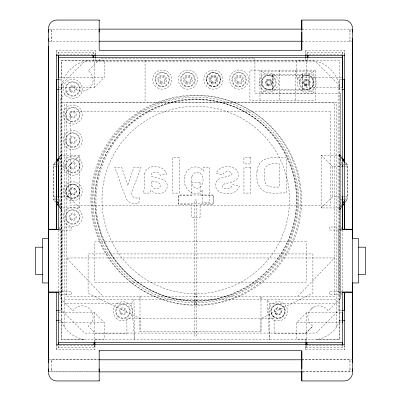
<?xml version="1.0" encoding="UTF-8"?>
<svg xmlns="http://www.w3.org/2000/svg" width="401" height="401" viewBox="0 0 401 401"><rect width="100%" height="100%" fill="white"/><g stroke="black" fill="none" stroke-linecap="round" stroke-linejoin="round"><path stroke-width="0.3" stroke-dasharray="2 1.5" d="M98.496 371.877L51.579 371.877L51.579 359.782L98.496 359.782M51.579 36.737L51.579 41.218L51.579 29.123L51.579 33.604M56.34 349.446L56.34 345.667L94.942 345.667L94.942 349.446L56.34 349.446L56.34 345.161M56.34 54.832L56.34 50.546L95.152 50.546L95.152 54.325L56.34 54.325L56.34 50.546M58.356 347.682L58.356 345.441L58.356 347.682L94.145 347.682L94.145 345.441L94.145 347.682M58.356 291.412L58.356 230.159M58.356 52.31L58.356 54.551L58.356 52.31L93.137 52.31L93.137 54.551L93.137 52.31M339.467 320.519C336.549 331.076 326.775 337.792 316.374 339.622L339.617 339.617L339.617 88.601C338.434 73.839 326.364 61.624 311.537 60.526L89.463 60.526C74.636 61.624 62.566 73.839 61.383 88.601L61.533 320.519C64.451 331.076 74.225 337.792 84.626 339.622L61.383 339.617L61.463 154.169L59.298 157.072M61.884 310.384L61.884 84.065L84.065 61.884L315.928 61.884L338.103 84.065L338.103 310.885L316.103 333.066L84.566 333.066L61.884 310.384L61.884 84.065M64.406 326.72L64.406 102.21M58.356 87.593L94.145 87.593L94.145 60.877M95.152 54.832L95.152 50.546M260.986 299.131L260.986 296.269L260.986 331.552L140.014 331.552L140.014 296.269L140.014 299.131M261.342 93.097L261.347 71.122L313.883 71.122L313.878 93.102L261.342 93.097L265.567 90.075L309.657 90.075L313.878 93.102M269.557 303.286L269.557 339.617L267.036 299.798L269.557 303.286L336.594 303.286M305.848 349.697L305.848 345.667L344.659 345.667L344.659 349.697L305.848 349.697L305.848 345.667M305.848 54.832L305.848 50.546L344.659 50.546L344.659 54.325L305.848 54.325L305.848 50.546M306.855 347.682L306.855 345.441L306.855 347.682L342.639 347.682L342.639 345.441L342.639 347.682M342.639 87.593L306.855 87.593L306.855 60.877M307.863 52.31L307.863 54.551L307.863 52.31L342.639 52.31L342.639 54.551L342.639 52.31M309.657 90.075L309.657 74.15L313.883 71.122M336.594 326.72L336.594 102.21L61.393 102.21M61.533 320.519L61.383 339.617L339.617 339.617L339.537 154.169L341.702 157.072M311.111 309.096A11.088 11.088 0 0 1 326.795 309.096L328.108 310.805L340.624 298.284L340.624 93.644L254.936 93.644L254.936 58.361L100.696 58.361L88.18 70.877L89.889 72.19A11.088 11.088 0 0 1 89.889 87.874A11.088 11.088 0 0 1 74.205 87.874L72.892 86.165L60.376 98.681L60.376 298.284L72.892 310.805L74.205 309.096A11.088 11.088 0 0 1 89.889 309.096A11.088 11.088 0 0 1 89.889 324.775L88.18 326.088L95.659 333.572L126.906 333.572L126.906 318.449L274.094 318.449L274.094 333.572L305.402 333.572L312.905 326.153L311.111 324.775A11.088 11.088 0 0 1 311.111 309.096L313.407 307.331M344.659 54.832L344.659 50.546M303.056 371.882L349.973 371.677L349.973 359.782L303.056 359.782M196.751 300.745L194.736 300.745L194.746 304.73L196.751 304.775M196.751 304.795L196.771 302.78L194.761 302.75M59.208 163.382L61.599 155.147L79.859 155.147L79.859 207.949L61.599 207.949L59.122 204.395M341.878 158.701L339.401 155.147L321.141 155.147L321.141 207.949L339.401 207.949L341.787 199.713M57.328 163.127L56.551 164.811L53.528 164.811L53.528 199.327L55.689 202.229M59.137 159.212L61.463 154.169L59.107 157.608M341.702 207.066L339.537 209.964L341.863 204.926M131.668 303.286L133.964 299.798L134.495 339.617L131.668 303.286L64.406 303.286M339.537 209.964L341.893 206.525M55.589 199.312L53.819 196.771L53.819 166.325L55.589 163.783M59.122 158.701L61.599 155.147M339.401 207.949L341.878 204.395M345.411 199.312L347.181 196.771L347.181 166.325L345.411 163.783M55.689 161.909L53.528 164.811L55.589 162.475M345.311 202.229L347.472 199.327L347.472 164.811L345.311 161.909M345.411 201.663L347.472 199.327L345.657 199.327M297.783 296.269L334.579 257.963L66.421 257.963L103.217 296.269M79.859 207.949L68.571 196.971L68.571 166.525L79.859 155.147M305.402 333.572L312.905 326.153M94.145 87.593L104.225 77.513L104.225 60.877L93.137 60.877L93.137 57.939M306.855 339.116L296.775 339.116L296.775 322.479L306.855 312.399L342.639 312.399M321.141 207.949L332.429 196.971L342.043 196.781M339.592 229.232L342.043 229.232M339.582 292.239L341.421 292.239M321.141 155.147L332.429 166.525L342.639 166.325M49.178 29.123L99.157 29.128M301.843 29.128L351.822 29.123M49.178 41.218L98.536 41.228M301.843 41.228L351.822 41.218M309.657 74.15L265.567 74.15L261.347 71.122M58.977 77.513L104.225 77.513M307.863 57.939L307.863 60.877L296.775 60.877L296.775 77.513L342.639 77.513M59.142 79.528L61.383 79.528L61.383 60.376L339.617 60.376L339.617 88.601M341.858 79.528L339.617 79.528L339.617 89.608L341.858 89.608M59.142 89.608L61.383 89.608L61.388 60.376L89.463 60.526M57.158 164.811L61.398 164.811M339.602 164.811L344.449 164.811L343.672 163.127M345.657 164.811L347.472 164.811L345.411 162.475M53.819 166.325L56.656 166.325M57.223 166.325L68.571 166.525M343.211 166.325L344.91 166.325M345.477 166.325L347.181 166.325M53.819 196.771L55.523 196.771M56.09 196.771L57.789 196.771M343.211 196.771L344.91 196.771M345.477 196.771L347.181 196.771M55.343 199.327L53.528 199.327L55.589 201.663M57.158 199.327L61.398 199.327M339.602 199.327L344.449 199.327M58.957 229.232L61.408 229.232M58.977 230.039L71.729 230.039L71.729 227.011L59.634 227.011L59.634 230.039M342.023 230.039L329.271 230.039L329.271 227.011L341.366 227.011L341.366 230.039M58.361 291.532L71.729 291.532L71.729 294.555L59.634 294.555L59.634 293.347M342.639 291.532L329.271 291.532L329.271 294.555L341.366 294.555L341.366 293.347M59.579 292.239L61.418 292.239M194.736 294.695L196.751 294.695M194.736 296.209L196.751 296.209M64.406 299.798L336.594 299.798M59.142 310.384L61.383 310.384M339.617 310.384L341.858 310.384M58.356 312.399L94.145 312.399L104.225 322.479L104.225 339.116L94.145 339.116M59.142 320.464L61.383 320.464M339.617 320.464L341.858 320.464M58.356 322.479L104.225 322.479M296.775 322.479L342.639 322.479M49.178 359.782L99.157 359.772M301.843 359.772L351.822 359.782M49.178 371.877L98.536 371.872M302.464 371.872L351.822 371.877M58.957 196.781L68.571 196.971M296.775 77.513L306.855 87.593M59.298 207.066L61.463 209.964L59.137 204.926M341.893 157.608L339.537 154.169L341.863 159.212M59.107 206.525L61.463 209.964M339.401 155.147L341.787 163.382M59.208 199.713L61.599 207.949M349.973 32.15L349.973 29.128L349.973 41.223L349.973 38.2M349.973 359.782L349.973 362.81M349.973 368.855L349.973 371.882M344.659 345.667L344.659 349.697M342.639 230.159L342.639 291.412M340.624 93.644L340.624 298.284M338.344 230.039L338.344 291.532M332.429 166.525L332.429 196.971M306.855 312.399L306.855 342.644M305.848 57.955L305.848 60.376M305.848 339.617L305.848 341.431M302.835 74.15L302.835 90.075M302.229 75.152L302.229 89.263M295.778 70.11L295.778 100.355M279.647 70.11L279.647 100.355M273.196 75.152L273.196 89.263M272.59 75.152L272.59 89.263M272.49 74.15L272.49 90.075M260.986 331.552L260.986 318.449L312.905 293.246L312.905 253.928L88.095 253.928L88.095 293.246L140.014 318.449L140.014 331.552M259.988 70.11L259.988 100.355M145.057 60.526L145.057 102.21M95.152 57.955L95.152 60.376M94.942 339.617L94.942 341.431M94.942 345.161L94.942 349.446M94.145 312.399L94.145 342.053M62.656 230.039L62.656 291.532M51.579 359.782L51.579 362.805M51.579 368.855L51.579 371.877M264.339 171.753C264.164 176.28 263.642 181.578 266.76 185.297C270.269 188.079 275.201 186.741 279.317 187.112L279.317 163.633C273.176 162.821 264.339 163.718 264.339 171.753M144.821 172.981L144.34 189.638L143.117 193.081L149.839 193.081L150.736 190.28C154.831 194.756 163.869 195.177 166.651 189.077C170.295 179.001 157.753 178.059 151.267 176.325L151.508 173.974L152.235 172.856C154.951 171.337 159.503 171.658 160.355 175.237L166.525 174.124C164.831 164.61 146.886 163.814 144.821 172.981M257.051 171.112C256.274 177.498 256.931 184.676 261.642 189.503C268.51 195.357 278.379 192.254 286.474 193.081L286.474 157.638C274.991 157.032 258.369 155.418 257.051 171.112M95.799 186.841C87.789 240.369 128.811 293.833 182.59 299.948C236.114 307.958 289.577 266.936 295.692 213.157C303.702 159.633 262.68 106.17 208.906 100.055C155.377 92.045 101.919 133.067 95.799 186.841M184.781 177.142C181.828 187.894 193.878 200.069 202.841 189.914L202.841 202.851L209.633 202.851L209.633 167.402L203.302 167.402L203.302 171.177C198.134 162.796 184.871 167.849 184.781 177.142M215.522 183.523C214.184 196.39 236.816 197.252 239.377 185.758L232.555 184.716C231.808 188.996 226.309 189.633 223.101 187.788L222.43 186.996L222.209 185.974L222.69 184.691C227.748 182.124 236.304 183.041 238.239 176.455C238.846 173.773 237.928 170.861 235.798 169.097C229.833 165.232 218.51 165.503 216.259 173.618L222.665 174.806C223.693 171.147 228.495 171.217 231.347 172.46L232.119 173.839L231.442 175.072C226.309 177.698 217.282 176.721 215.522 183.523M139.468 197.773L138.861 203.091C134.796 203.818 129.729 203.748 127.097 200.024C122.019 189.558 119.142 178.149 114.706 167.402L121.744 167.402L127.739 185.638L133.879 167.402L141.112 167.402L131.343 193.157L133.082 196.696L134.525 197.738L136.591 198.089L139.468 197.773M191.904 176.63C191.357 180.42 190.916 185.613 194.841 187.798C203.267 190.721 205.944 176.109 199.412 172.671L197.132 172.194L194.931 172.681L193.122 174.149L191.904 176.63M160.43 185.372C160.4 188.129 157.227 189.533 154.861 188.575C151.347 187.613 151.052 183.798 151.267 180.751C154.114 181.934 158.014 181.452 160.099 184.044L160.43 185.372M315.437 70.11L249.908 70.11L249.908 100.355L315.437 100.355L315.437 70.11M307.873 75.152L267.552 75.152A5.043 5.043 0 0 0 262.51 80.19L262.51 84.225A5.043 5.043 0 0 0 267.552 89.263L307.873 89.263A5.043 5.043 0 0 0 312.915 84.225L312.915 80.19A5.043 5.043 0 0 0 307.873 75.152M334.579 102.716L66.421 102.716L66.421 296.269L334.579 296.269L334.579 102.716M330.544 111.789L70.456 111.789L70.456 205.543L330.544 205.543L330.544 111.789M179.192 157.638L172.4 157.638L172.4 193.081L179.192 193.081L179.192 157.638M250.74 157.638L243.943 157.638L243.943 163.924L250.74 163.924L250.74 157.638M250.74 167.402L243.943 167.402L243.943 193.081L250.74 193.081L250.74 167.402M200.089 182.676L191.437 182.676L191.437 195.553L178.42 195.553L178.42 204.445L191.437 204.445L191.437 217.327L200.089 217.327L200.089 204.445L213.071 204.445L213.071 195.553L200.089 195.553L200.089 182.676M213.217 195.006L178.565 195.006L178.565 203.898L213.217 203.898L213.217 195.006M196.756 199.999L194.741 199.999L194.741 336.093L196.756 336.093L196.756 199.999M306.349 241.833L94.651 241.833L94.651 282.159L306.349 282.159L306.349 241.833M65.939 198.094A9.579 9.579 0 0 0 81.959 193.803A9.579 9.579 0 0 0 70.23 182.074A9.579 9.579 0 0 0 65.939 198.094M67.869 196.179A6.857 6.857 0 0 0 79.338 193.107A6.857 6.857 0 0 0 70.937 184.701A6.857 6.857 0 0 0 67.864 196.169A6.857 6.857 0 0 0 79.333 193.097A6.857 6.857 0 0 0 70.942 184.711A6.857 6.857 0 0 0 67.869 196.179M70.215 193.818A3.529 3.529 0 0 0 76.115 192.234A3.529 3.529 0 0 0 71.794 187.914A3.529 3.529 0 0 0 70.215 193.818M70.225 193.828A3.529 3.529 0 0 0 76.13 192.244A3.529 3.529 0 0 0 71.804 187.924A3.529 3.529 0 0 0 70.225 193.828M67.523 196.515A7.338 7.338 0 0 0 79.804 193.227A7.338 7.338 0 0 0 70.812 184.234A7.338 7.338 0 0 0 67.523 196.515M70.937 193.112A2.521 2.521 0 0 0 75.152 191.984A2.521 2.521 0 0 0 72.065 188.896A2.521 2.521 0 0 0 70.937 193.112M70.225 219.432A3.529 3.529 0 0 0 76.13 217.853A3.529 3.529 0 0 0 71.804 213.532A3.529 3.529 0 0 0 70.225 219.432M65.939 146.881A9.579 9.579 0 0 0 81.959 142.591A9.579 9.579 0 0 0 70.23 130.861A9.579 9.579 0 0 0 65.939 146.881M70.215 142.606A3.529 3.529 0 0 0 76.115 141.022A3.529 3.529 0 0 0 71.794 136.701A3.529 3.529 0 0 0 70.215 142.606M67.864 144.956A6.857 6.857 0 0 0 79.333 141.884A6.857 6.857 0 0 0 70.937 133.488A6.857 6.857 0 0 0 67.864 144.956M70.937 141.904A2.521 2.521 0 0 0 75.152 140.771A2.521 2.521 0 0 0 72.065 137.683A2.521 2.521 0 0 0 70.937 141.904M67.523 145.302A7.338 7.338 0 0 0 79.804 142.014A7.338 7.338 0 0 0 70.812 133.022A7.338 7.338 0 0 0 67.523 145.302M65.939 172.49A9.579 9.579 0 0 0 81.959 168.194A9.579 9.579 0 0 0 70.23 156.465A9.579 9.579 0 0 0 65.939 172.49M70.225 168.225A3.529 3.529 0 0 0 76.13 166.641A3.529 3.529 0 0 0 71.804 162.32A3.529 3.529 0 0 0 70.225 168.225M67.869 170.57A6.857 6.857 0 0 0 79.338 167.498A6.857 6.857 0 0 0 70.942 159.102A6.857 6.857 0 0 0 67.869 170.57M70.937 167.508A2.521 2.521 0 0 0 75.152 166.38A2.521 2.521 0 0 0 72.065 163.292A2.521 2.521 0 0 0 70.937 167.508M67.523 170.911A7.338 7.338 0 0 0 79.804 167.618A7.338 7.338 0 0 0 70.812 158.631A7.338 7.338 0 0 0 67.523 170.911M65.939 223.703A9.579 9.579 0 0 0 81.959 219.407A9.579 9.579 0 0 0 70.23 207.678A9.579 9.579 0 0 0 65.939 223.703M67.864 221.778A6.857 6.857 0 0 0 79.333 218.705A6.857 6.857 0 0 0 70.937 210.309A6.857 6.857 0 0 0 67.864 221.778M70.937 218.72A2.521 2.521 0 0 0 75.152 217.588A2.521 2.521 0 0 0 72.065 214.505A2.521 2.521 0 0 0 70.937 218.72M67.523 222.119A7.338 7.338 0 0 0 79.804 218.831A7.338 7.338 0 0 0 70.812 209.843A7.338 7.338 0 0 0 67.523 222.119M65.939 121.277A9.579 9.579 0 0 0 81.959 116.987A9.579 9.579 0 0 0 70.23 105.257A9.579 9.579 0 0 0 65.939 121.277M70.215 116.997A3.529 3.529 0 0 0 76.115 115.418A3.529 3.529 0 0 0 71.794 111.097A3.529 3.529 0 0 0 70.215 116.997M67.864 119.353A6.857 6.857 0 0 0 79.333 116.28A6.857 6.857 0 0 0 70.937 107.884A6.857 6.857 0 0 0 67.864 119.353M70.937 116.295A2.521 2.521 0 0 0 75.152 115.167A2.521 2.521 0 0 0 72.065 112.079A2.521 2.521 0 0 0 70.937 116.295M67.523 119.698A7.338 7.338 0 0 0 79.804 116.41A7.338 7.338 0 0 0 70.812 107.418A7.338 7.338 0 0 0 67.523 119.698M65.939 95.679A9.579 9.579 0 0 0 81.959 91.388A9.579 9.579 0 0 0 70.23 79.659A9.579 9.579 0 0 0 65.939 95.679M70.215 91.403A3.529 3.529 0 0 0 76.115 89.819A3.529 3.529 0 0 0 71.794 85.498A3.529 3.529 0 0 0 70.215 91.403M67.869 93.764A6.857 6.857 0 0 0 79.338 90.691A6.857 6.857 0 0 0 70.942 82.295A6.857 6.857 0 0 0 67.869 93.764M70.937 90.701A2.521 2.521 0 0 0 75.152 89.568A2.521 2.521 0 0 0 72.065 86.481A2.521 2.521 0 0 0 70.937 90.701M67.523 94.1A7.338 7.338 0 0 0 79.804 90.811A7.338 7.338 0 0 0 70.812 81.819A7.338 7.338 0 0 0 67.523 94.1M271.287 318.093A9.579 9.579 0 0 0 287.311 313.798A9.579 9.579 0 0 0 275.582 302.068A9.579 9.579 0 0 0 271.287 318.093M275.562 313.813A3.529 3.529 0 0 0 281.467 312.234A3.529 3.529 0 0 0 277.146 307.908A3.529 3.529 0 0 0 275.562 313.813M275.577 313.828A3.529 3.529 0 0 0 281.477 312.244A3.529 3.529 0 0 0 277.156 307.923A3.529 3.529 0 0 0 275.577 313.828M273.221 316.173A6.857 6.857 0 0 0 284.69 313.101A6.857 6.857 0 0 0 276.284 304.7A6.857 6.857 0 0 0 273.211 316.168A6.857 6.857 0 0 0 284.68 313.096A6.857 6.857 0 0 0 276.294 304.705A6.857 6.857 0 0 0 273.221 316.173M276.284 313.111A2.521 2.521 0 0 0 280.505 311.983A2.521 2.521 0 0 0 277.417 308.895A2.521 2.521 0 0 0 276.284 313.111M272.87 316.514A7.338 7.338 0 0 0 285.151 313.221A7.338 7.338 0 0 0 276.164 304.234A7.338 7.338 0 0 0 272.87 316.514M116.14 318.083A9.579 9.579 0 0 0 132.165 313.793A9.579 9.579 0 0 0 120.435 302.063A9.579 9.579 0 0 0 116.14 318.083M120.43 313.818A3.529 3.529 0 0 0 126.33 312.234A3.529 3.529 0 0 0 122.009 307.913A3.529 3.529 0 0 0 120.43 313.818M118.064 316.158A6.857 6.857 0 0 0 129.533 313.086A6.857 6.857 0 0 0 121.137 304.69A6.857 6.857 0 0 0 118.064 316.158M121.137 313.101A2.521 2.521 0 0 0 125.358 311.973A2.521 2.521 0 0 0 122.27 308.885A2.521 2.521 0 0 0 121.137 313.101M117.724 316.504A7.338 7.338 0 0 0 130.004 313.216A7.338 7.338 0 0 0 121.017 304.224A7.338 7.338 0 0 0 117.724 316.504M157.478 87.884A9.579 9.579 0 0 0 171.844 79.593A9.579 9.579 0 0 0 157.478 71.298A9.579 9.579 0 0 0 157.478 87.884M160.5 82.646A3.529 3.529 0 0 0 165.793 79.593A3.529 3.529 0 0 0 160.5 76.536A3.529 3.529 0 0 0 160.5 82.646M158.846 85.518A6.857 6.857 0 0 0 169.127 79.583A6.857 6.857 0 0 0 158.846 73.649A6.857 6.857 0 0 0 158.846 85.518M161.017 81.764A2.521 2.521 0 0 0 164.796 79.583A2.521 2.521 0 0 0 161.017 77.398A2.521 2.521 0 0 0 161.017 81.764M158.601 85.944A7.338 7.338 0 0 0 169.608 79.588A7.338 7.338 0 0 0 158.601 73.233A7.338 7.338 0 0 0 158.601 85.944M234.294 87.884A9.579 9.579 0 0 0 248.66 79.593A9.579 9.579 0 0 0 234.294 71.298A9.579 9.579 0 0 0 234.294 87.884M237.317 82.646A3.529 3.529 0 0 0 242.61 79.593A3.529 3.529 0 0 0 237.317 76.536A3.529 3.529 0 0 0 237.317 82.646M235.663 85.518A6.857 6.857 0 0 0 245.948 79.583A6.857 6.857 0 0 0 235.663 73.649A6.857 6.857 0 0 0 235.663 85.518M237.833 81.764A2.521 2.521 0 0 0 241.613 79.583A2.521 2.521 0 0 0 237.833 77.398A2.521 2.521 0 0 0 237.833 81.764M235.417 85.944A7.338 7.338 0 0 0 246.425 79.588A7.338 7.338 0 0 0 235.417 73.233A7.338 7.338 0 0 0 235.417 85.944M264.033 90.811A9.579 9.579 0 0 0 278.399 82.516A9.579 9.579 0 0 0 264.033 74.22A9.579 9.579 0 0 0 264.033 90.811M267.071 85.558A3.529 3.529 0 0 0 272.359 82.506A3.529 3.529 0 0 0 267.071 79.448A3.529 3.529 0 0 0 267.071 85.558M265.402 88.446A6.857 6.857 0 0 0 275.688 82.506A6.857 6.857 0 0 0 265.402 76.571A6.857 6.857 0 0 0 265.402 88.446M267.572 84.686A2.521 2.521 0 0 0 271.352 82.506A2.521 2.521 0 0 0 267.572 80.325A2.521 2.521 0 0 0 267.572 84.686M265.156 88.867A7.338 7.338 0 0 0 276.164 82.511A7.338 7.338 0 0 0 265.156 76.155A7.338 7.338 0 0 0 265.156 88.867M183.082 87.884A9.579 9.579 0 0 0 197.447 79.593A9.579 9.579 0 0 0 183.082 71.298A9.579 9.579 0 0 0 183.082 87.884M186.119 82.636A3.529 3.529 0 0 0 191.412 79.578A3.529 3.529 0 0 0 186.119 76.526A3.529 3.529 0 0 0 186.119 82.636M184.45 85.518A6.857 6.857 0 0 0 194.736 79.583A6.857 6.857 0 0 0 184.45 73.649A6.857 6.857 0 0 0 184.45 85.518M186.62 81.764A2.521 2.521 0 0 0 190.4 79.583A2.521 2.521 0 0 0 186.62 77.398A2.521 2.521 0 0 0 186.62 81.764M184.204 85.944A7.338 7.338 0 0 0 195.217 79.588A7.338 7.338 0 0 0 184.204 73.233A7.338 7.338 0 0 0 184.204 85.944M208.69 87.884A9.579 9.579 0 0 0 223.056 79.593A9.579 9.579 0 0 0 208.69 71.298A9.579 9.579 0 0 0 208.69 87.884M211.713 82.646A3.529 3.529 0 0 0 217.006 79.593A3.529 3.529 0 0 0 211.713 76.536A3.529 3.529 0 0 0 211.713 82.646A3.529 3.529 0 0 0 217.016 79.578A3.529 3.529 0 0 0 211.723 76.526A3.529 3.529 0 0 0 211.723 82.636M210.059 85.518A6.857 6.857 0 0 0 220.339 79.583A6.857 6.857 0 0 0 210.059 73.649A6.857 6.857 0 0 0 210.059 85.518M210.049 85.528A6.857 6.857 0 0 0 220.334 79.588A6.857 6.857 0 0 0 210.049 73.654A6.857 6.857 0 0 0 210.049 85.528M212.224 81.764A2.521 2.521 0 0 0 216.009 79.583A2.521 2.521 0 0 0 212.224 77.398A2.521 2.521 0 0 0 212.224 81.764M209.813 85.944A7.338 7.338 0 0 0 220.821 79.588A7.338 7.338 0 0 0 209.813 73.233A7.338 7.338 0 0 0 209.813 85.944M301.838 90.806A9.579 9.579 0 0 0 316.204 82.516A9.579 9.579 0 0 0 301.838 74.22A9.579 9.579 0 0 0 301.838 90.806M304.87 85.558A3.529 3.529 0 0 0 310.163 82.506A3.529 3.529 0 0 0 304.87 79.448A3.529 3.529 0 0 0 304.87 85.558M303.206 88.446A6.857 6.857 0 0 0 313.487 82.506A6.857 6.857 0 0 0 303.206 76.571A6.857 6.857 0 0 0 303.206 88.446M305.377 84.686A2.521 2.521 0 0 0 309.156 82.506A2.521 2.521 0 0 0 305.377 80.325A2.521 2.521 0 0 0 305.377 84.686M302.961 88.867A7.338 7.338 0 0 0 313.968 82.511A7.338 7.338 0 0 0 302.961 76.155A7.338 7.338 0 0 0 302.961 88.867M267.377 84.997A2.987 2.987 0 0 0 271.853 82.411A2.987 2.987 0 0 0 267.377 79.824A2.987 2.987 0 0 0 267.377 84.997M267.883 84.115A1.97 1.97 0 0 0 270.835 82.411A1.97 1.97 0 0 0 267.883 80.706A1.97 1.97 0 0 0 267.883 84.115M305.161 85.052A2.987 2.987 0 0 0 309.637 82.466A2.987 2.987 0 0 0 305.161 79.879A2.987 2.987 0 0 0 305.161 85.052M305.667 84.17A1.97 1.97 0 0 0 308.62 82.466A1.97 1.97 0 0 0 305.667 80.761A1.97 1.97 0 0 0 305.667 84.17M133.152 281.577A102.826 102.826 0 0 0 297.692 213.422A102.826 102.826 0 0 0 156.395 105.002A102.826 102.826 0 0 0 133.152 281.577M131.924 283.176A104.841 104.841 0 0 0 299.692 213.683A104.841 104.841 0 0 0 155.623 103.137A104.841 104.841 0 0 0 131.924 283.176M138.681 274.369A93.739 93.739 0 0 0 288.685 212.234A93.739 93.739 0 0 0 159.874 113.398A93.739 93.739 0 0 0 138.681 274.369M134.375 279.978A100.811 100.811 0 0 0 295.692 213.157A100.811 100.811 0 0 0 157.167 106.866A100.811 100.811 0 0 0 134.375 279.978M236.79 83.558A4.536 4.536 0 0 0 243.597 79.629A4.536 4.536 0 0 0 236.79 75.699A4.536 4.536 0 0 0 236.79 83.558M211.187 83.558A4.536 4.536 0 0 0 217.989 79.629A4.536 4.536 0 0 0 211.187 75.699A4.536 4.536 0 0 0 211.187 83.558M185.578 83.558A4.536 4.536 0 0 0 192.385 79.629A4.536 4.536 0 0 0 185.578 75.699A4.536 4.536 0 0 0 185.578 83.558M159.974 83.558A4.536 4.536 0 0 0 166.781 79.629A4.536 4.536 0 0 0 159.974 75.699A4.536 4.536 0 0 0 159.974 83.558M144.335 291.301A104.841 104.841 0 0 0 301.597 200.505A104.841 104.841 0 0 0 144.335 109.709A104.841 104.841 0 0 0 144.335 291.301M135.388 280.484A100.811 100.811 0 0 0 296.7 213.663A100.811 100.811 0 0 0 158.174 107.368A100.811 100.811 0 0 0 135.388 280.484"/><path stroke-width="0.6" d="M48.551 368.855L48.551 371.877L48.546 292.74M48.551 362.805L48.551 359.782M48.546 28.536C48.326 24.085 52.135 20.015 56.611 20.05L99.187 20.05L99.187 20.461M56.34 292.74L56.34 292.239L56.34 344.659L344.659 344.659L344.659 292.239L344.659 310.384L342.419 310.384M56.34 54.942L56.34 229.232L56.34 79.528L58.581 79.528M48.546 372.464C48.326 376.915 52.135 380.985 56.611 380.95L99.187 380.95L99.187 380.539M99.157 371.872L99.157 368.845M99.187 20.05L99.182 50.3L301.813 50.29L301.813 20.05L344.389 20.05C348.865 20.015 352.674 24.085 352.454 28.536M99.182 351.286L99.182 350.71L301.813 350.705L301.813 380.95L344.389 380.95C348.865 380.985 352.674 376.915 352.454 372.464M301.813 380.95L301.813 371.316M301.843 368.845L301.843 359.772M301.818 359.632L301.818 351.286M48.636 292.033L58.356 292.033L58.356 344.88L58.356 342.644L342.639 342.644L342.639 344.88L342.639 292.033L352.454 292.033L352.454 229.532L342.639 229.532L342.639 196.771L342.299 197.949M342.639 87.593L342.639 55.107L342.639 229.532M342.419 79.528L344.659 79.528L344.584 161.543L342.228 158.099M352.454 292.74L352.449 362.805M342.033 292.239L352.454 292.239L352.454 282.88M352.449 38.195L352.454 238.59L358.504 238.605L358.504 282.961L352.454 282.961M352.449 32.145L352.449 29.123L352.449 41.218M352.439 359.121L352.509 283.181M58.696 165.147L58.356 166.325L58.356 196.771L58.696 197.949M342.379 203.808L343.156 202.129M56.416 161.543L58.772 158.099M342.228 206.034L344.584 202.595L344.659 229.232L344.659 54.942M56.295 162.766L58.772 159.212M342.228 203.883L344.705 200.33M56.772 160.455L58.215 158.52M342.785 205.613L343.507 204.645M58.586 229.232L48.546 229.232L48.546 292.239L58.967 292.239M48.546 229.532L58.356 229.532L58.356 55.107L58.356 77.513M99.122 29.123L302.429 29.128M99.122 41.223L302.429 41.223M56.34 55.333L344.659 55.333M58.356 57.348L342.639 57.348M56.34 89.608L58.581 89.608M342.419 89.608L344.659 89.608M342.414 229.232L352.454 229.232M48.546 238.605L42.496 238.605L42.496 282.961L48.546 282.961M42.496 247.206L35.438 247.206L35.438 274.364L42.496 274.364M358.504 247.206L365.562 247.206L365.562 274.364L358.504 274.364M56.34 310.384L58.581 310.384M56.34 320.464L58.581 320.464M342.419 320.464L344.659 320.464M99.122 359.782L302.429 359.782M99.122 371.877L302.429 371.882M342.785 158.52L344.228 160.455M57.493 204.645L58.215 205.613M342.228 159.212L344.705 162.766M56.295 200.33L58.772 203.883M56.416 202.595L58.772 206.034M57.844 202.129L58.621 203.808M342.299 165.147L342.639 166.325M352.439 41.879L352.499 238.755M301.843 41.228L301.843 32.155M48.601 229.232L48.546 46.386M48.561 359.121L48.551 29.123L48.551 32.145M352.449 368.855L352.449 371.877L352.449 359.988M342.639 312.399L342.639 322.479M305.848 54.932L305.848 57.574M305.848 342.038L305.848 344.659M301.813 20.05L301.813 29.684M301.818 41.368L301.818 49.719M99.157 29.128L99.157 32.155M99.187 350.705L99.187 380.95M95.152 54.932L95.152 57.574M94.942 342.038L94.942 344.659M48.551 38.195L48.551 41.218M93.137 55.107L93.137 57.348L93.137 55.107M94.145 342.644L94.145 344.88L94.145 342.644M306.855 342.644L306.855 344.88L306.855 342.644M307.863 55.107L307.863 57.348L307.863 55.107"/></g></svg>
